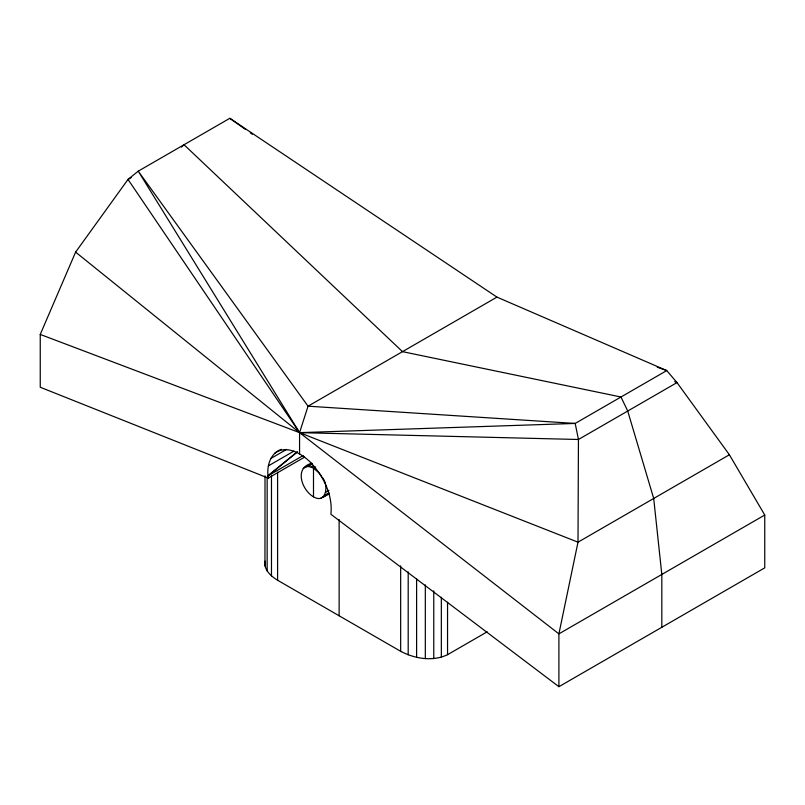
<?xml version="1.0" encoding="UTF-8"?>
<svg xmlns="http://www.w3.org/2000/svg" width="805" height="805" viewBox="0 0 805 805"><rect width="100%" height="100%" fill="white"/><g stroke="black" fill="none" stroke-linecap="round" stroke-linejoin="round"><path stroke-width="1.21" d="M487.196 631.804L447.55 654.686C432.708 661.811 414.796 658.742 400.669 651.305L277.594 580.254C270.993 576.219 263.567 569.739 265.016 561.145M304.612 457.119L268.266 478.11C266.435 467.111 269.705 453.446 281.337 449.331M311.776 463.267C293.684 467.786 301.935 490.205 313.497 496.836C326.226 504.524 329.225 484.54 322.161 477.365M268.266 478.11L40.25 387.255L40.25 334.427L75.61 252.116L128.015 179.435L138.239 171.163L229.817 118.305L496.957 297.115L666.761 370.572L676.985 382.596L729.39 454.765L764.75 515.029L764.75 567.857L558.901 686.695L330.885 514.264C332.968 495.145 323.57 476.419 310.831 462.654C301.885 453.799 287.023 444.551 274.928 453.034M181.497 147.084L184.023 144.729L402.5 351.654L620.977 397.006L627.719 411.043L653.7 498.466L661.821 574.448L661.821 627.276M303.143 455.55L267.864 475.916L297.387 451.675M267.864 475.916L297.005 452.299M131.225 177.583L128.015 179.435L299.571 432.647L558.901 633.867L558.901 686.695M496.957 297.115L308.043 406.183L299.571 432.647L299.571 454.09M270.54 458.669L286.57 449.411M268.307 465.914L293.966 451.092M303.203 468.52L311.746 463.579M305.367 466.96L308.084 466.477L312.36 464.012M308.084 466.477L311.173 467.081L313.306 465.853M315.63 466.981L313.497 468.208L311.173 467.081M325.733 492.298L328.933 490.446M324.707 495.276L328.983 492.811M320.501 498.486L327.977 494.169M322.926 497.389L329.336 493.686M729.39 454.765L578 542.178L558.901 633.867L764.75 515.029M657.262 367.231L666.761 370.572L575.183 423.44L299.571 432.647L40.25 334.427M674.66 381.661L676.985 382.596L578.443 439.49L299.571 432.647L75.61 252.116M229.817 118.305L245.183 129.203M250.305 132.835L252.357 134.284M321.628 476.349L318.901 472.726L313.497 468.208L313.497 496.836M447.55 602.271L447.55 654.686M441.341 597.25L441.341 657.232M433.764 590.85L433.764 658.571M425.322 584.893L425.322 658.601M416.608 578.775L416.608 657.333M408.195 571.852L408.195 654.847M400.669 565.824L400.669 651.305M339.136 519.527L339.136 615.775M277.594 472.143L277.594 580.254M271.476 475.312L271.476 575.907M267.159 477.536L267.159 571.057M265.016 475.866L264.956 566.016M578.443 439.49L578 542.178L299.571 432.647L138.239 171.163L308.043 406.183L575.183 423.44L578.443 439.49"/></g></svg>
